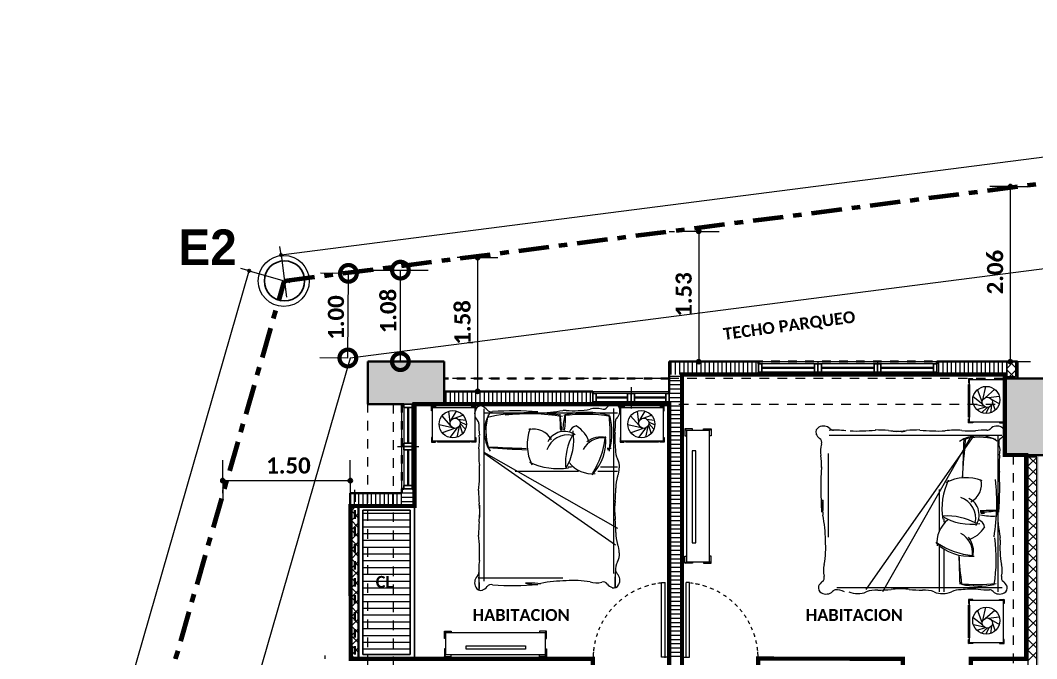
# Model space of a CAD drawing. Header units: metres. Extents: x -144 to 1000, y -717 to 29.
# Drawn here: x 450.68 to 462.64, y -551.67 to -544.15 of the extents above; entities that cross this region are included whole.
import ezdxf

# ---------------------------------------------------------------- set-up
doc = ezdxf.new("R2010")
doc.units = ezdxf.units.M
for name, pattern in [('Basculante', [0.11625, 0.075, -0.04125]), ('basculante modificado', [0.18, 0.1125, -0.0675]), ('Dash Dot 3_16_', [0.595313, 0.357187, -0.119063, 0, -0.119063])]:
    doc.linetypes.add(name, pattern=pattern)
doc.layers.get('0').update_dxf_attribs({"color": 1})
doc.layers.add('00-MEDICION', color=30, linetype='Continuous')
for name, color, linetype, lineweight in [('A-ANNO-DIMS', 1, 'Continuous', 9), ('A-DETL', 1, 'Continuous', 9), ('A-DETL-GENF', 1, 'Continuous', 9), ('A-DETL-THIN', 1, 'Continuous', 9), ('A-DOOR', 1, 'Continuous', 9), ('A-FLOR', 2, 'Continuous', 9), ('A-GENM', 1, 'Continuous', 9), ('A-GLAZ', 1, 'Continuous', 9), ('A-WALL', 4, 'Continuous', 9), ('G-ANNO-TEXT', 2, 'Continuous', 9), ('I-FURN', 2, 'Continuous', 9), ('S-COLS', 7, 'Continuous', 9)]:
    doc.layers.add(name, color=color, linetype=linetype, lineweight=lineweight)
doc.layers.add('A-WALL-PATT', color=7, linetype='Continuous', lineweight=35, true_color=0x9c9c9c)
doc.styles.add('Britannic Bold_B', font='', dxfattribs={"width": 0.7})
doc.styles.add('Calibri_B_1', font='calibrib.ttf', dxfattribs={"height": 0.135})
doc.styles.add('Calibri_B_8', font='calibrib.ttf', dxfattribs={"height": 0.9})
doc.styles.get('Britannic Bold_B').set_extended_font_data('Britannic Bold', bold=True)

# ---------------------------------------------------------------- blocks, each defined once
blk = doc.blocks.new('A$C4d52d4f2')
blk.add_circle((-0.79054, -0.16864), 0.00238)
blk = doc.blocks.new('U')
at = {"layer": 'A-ANNO-DIMS', "lineweight": 25, "true_color": 0x0000ff}
h = blk.add_hatch(color=5, dxfattribs=at)
edge = h.paths.add_edge_path()
edge.add_arc((458.268, -485.253), 0.015, 0, 360)
h = blk.add_hatch(color=5, dxfattribs=at)
edge = h.paths.add_edge_path()
edge.add_arc((457.892, -485.439), 0.015, 0, 360)
at = {"layer": 'A-WALL-PATT', "lineweight": 5, "true_color": 0x747474}
blk.add_hatch(color=8, dxfattribs=at).paths.add_polyline_path([(466.938, -486.71), (466.938, -486.51), (466.913, -486.51), (466.913, -486.71)])
at = {"layer": 'A-WALL-PATT', "true_color": 0x747474}
blk.add_hatch(color=8, dxfattribs=at).paths.add_polyline_path([(466.813, -486.71), (466.913, -486.71), (466.913, -486.685), (466.813, -486.685), (466.813, -486.66), (466.788, -486.66), (466.788, -486.71)])
at = {"layer": 'A-WALL-PATT', "lineweight": 5, "true_color": 0x747474}
h = blk.add_hatch(color=8, dxfattribs=at)
h.paths.add_polyline_path([(467.063, -494.06), (467.063, -492.61), (467.038, -492.61), (467.038, -494.06)])
h.paths.add_polyline_path([(467.052, -492.46), (467.063, -492.46), (467.063, -490.16), (467.038, -490.16), (467.038, -492.46)])
h.paths.add_polyline_path([(467.038, -490.01), (467.063, -490.01), (467.063, -487.61), (467.038, -487.61), (467.038, -489.56)])
at = {"layer": 'A-WALL-PATT', "true_color": 0x747474}
h = blk.add_hatch(color=8, dxfattribs=at)
h.paths.add_polyline_path([(467.188, -494.06), (467.188, -491.96), (467.163, -491.96), (467.163, -494.06)])
h.paths.add_polyline_path([(467.163, -491.81), (467.188, -491.81), (467.188, -487.61), (467.063, -487.61), (467.063, -487.635), (467.163, -487.635), (467.163, -491.073)])
at = {"layer": 'S-COLS', "true_color": 0x5c5c5c}
h = blk.add_hatch(color=251, dxfattribs=at)
h.paths.add_polyline_path([(476.888, -506.46), (477.388, -506.46), (477.388, -505.56), (476.888, -505.56), (476.888, -506.46)])
h.paths.add_polyline_path([(459.342, -506.46), (459.588, -506.46), (459.588, -505.56), (459.088, -505.56), (459.088, -506.46)])
h.paths.add_polyline_path([(467.288, -506.46), (467.288, -505.56), (466.788, -505.56), (466.788, -506.46), (467.111, -506.46)])
h.paths.add_polyline_path([(476.988, -498.76), (477.388, -498.76), (477.388, -498.06), (476.988, -498.06), (476.988, -498.488)])
h.paths.add_polyline_path([(459.088, -498.76), (459.588, -498.76), (459.588, -498.06), (459.088, -498.06), (459.088, -498.696)])
h.paths.add_polyline_path([(473.588, -498.76), (473.588, -495.61), (473.088, -495.61), (473.088, -498.76), (473.588, -498.76)])
h.paths.add_polyline_path([(462.988, -498.76), (464.988, -498.76), (464.987, -498.26), (463.288, -498.26), (463.288, -496.11), (464.988, -496.11), (464.987, -495.61), (462.988, -495.61), (462.988, -498.76)])
h.paths.add_polyline_path([(467.288, -498.76), (467.288, -497.86), (466.788, -497.86), (466.788, -498.76), (467.111, -498.76)])
h.paths.add_polyline_path([(466.788, -496.51), (467.288, -496.51), (467.288, -495.61), (466.788, -495.61), (466.788, -496.11)])
h.paths.add_polyline_path([(459.363, -496.31), (459.588, -496.31), (459.588, -495.609), (459.088, -495.609), (459.088, -496.31), (459.342, -496.31)])
h.paths.add_polyline_path([(477.101, -496.31), (477.388, -496.31), (477.388, -495.609), (476.988, -495.609), (476.988, -496.31)])
h.paths.add_polyline_path([(466.788, -487.61), (467.288, -487.61), (467.288, -486.71), (466.788, -486.71), (466.788, -487.325)])
h.paths.add_polyline_path([(477.388, -487.61), (477.388, -486.71), (476.888, -486.71), (476.888, -487.61)])
h.paths.add_polyline_path([(459.813, -487.01), (460.188, -487.01), (460.188, -486.51), (459.288, -486.51), (459.288, -487.01), (459.713, -487.01)])
at = {"layer": 'A-ANNO-DIMS', "color": 5, "true_color": 0x0000ff}
for p, q in [((458.268, -485.253), (479.743, -482.489)), ((458.268, -485.253), (458.255, -485.154)), ((458.268, -485.253), (458.332, -485.749)), ((450.911, -509.731), (457.892, -485.439)), ((457.892, -485.439), (457.796, -485.411)), ((457.892, -485.439), (458.373, -485.577))]:
    blk.add_line(p, q, dxfattribs=at)
at = {"layer": 'A-ANNO-DIMS', "color": 5, "lineweight": 25, "true_color": 0x0000ff}
for centre in [(458.268, -485.253), (457.892, -485.439)]:
    blk.add_circle(centre, 0.015, dxfattribs=at)
at = {"layer": 'A-DETL', "color": 7, "linetype": 'Dash Dot 3_16_', "lineweight": 70}
for p, q in [((458.307, -485.558), (479.783, -482.795)), ((451.327, -509.85), (458.307, -485.558))]:
    blk.add_line(p, q, dxfattribs=at)
at = {"layer": 'A-DETL', "color": 253, "true_color": 0xb6b6b6}
for p, q in [((466.938, -484.448), (466.838, -484.448)), ((466.938, -484.448), (466.838, -484.448)), ((462.838, -484.975), (462.898, -484.975)), ((462.838, -484.975), (462.898, -484.975)), ((460.464, -485.284), (460.524, -485.284)), ((460.464, -485.284), (460.524, -485.284)), ((460.464, -486.284), (460.524, -486.284)), ((457.581, -488.06), (457.581, -488.02)), ((457.581, -488.06), (457.581, -488.02)), ((459.138, -488.06), (459.138, -488.02)), ((459.138, -488.06), (459.138, -488.02)), ((457.021, -490.01), (457.021, -489.97)), ((457.021, -490.01), (457.021, -489.97)), ((458.788, -490.01), (458.788, -489.97)), ((458.788, -490.01), (458.788, -489.97))]:
    blk.add_line(p, q, dxfattribs=at)
at = {"layer": 'A-DETL', "color": 7, "linetype": 'Basculante', "lineweight": 35}
for p, q in [((459.288, -486.51), (459.288, -487.01)), ((460.188, -486.51), (459.288, -486.51)), ((460.188, -486.71), (460.188, -486.51)), ((462.838, -486.51), (462.838, -486.71)), ((466.938, -486.51), (462.838, -486.51)), ((466.938, -486.71), (466.938, -486.51)), ((462.838, -486.71), (460.188, -486.71)), ((469.688, -486.71), (466.938, -486.71)), ((459.288, -487.01), (459.688, -487.01)), ((459.688, -487.01), (459.688, -488.06)), ((459.688, -488.06), (459.138, -488.06)), ((459.138, -488.06), (459.138, -490.01))]:
    blk.add_line(p, q, dxfattribs=at)
at = {"layer": 'A-DETL', "color": 7, "linetype": 'basculante modificado'}
for p, q in [((466.775, -486.71), (460.188, -486.71)), ((459.288, -495.609), (459.288, -487.01)), ((459.588, -487.01), (459.588, -495.61)), ((460.188, -487.01), (466.775, -487.01)), ((466.888, -487.61), (466.888, -495.609))]:
    blk.add_line(p, q, dxfattribs=at)
at = {"layer": 'A-DETL-GENF', "lineweight": 25}
for p, q in [((463.888, -486.535), (463.928, -486.535)), ((463.888, -486.635), (463.888, -486.535)), ((463.928, -486.535), (463.928, -486.635)), ((464.548, -486.535), (464.588, -486.535)), ((464.548, -486.635), (464.548, -486.535)), ((464.588, -486.535), (464.628, -486.535)), ((464.588, -486.635), (464.588, -486.535)), ((464.588, -486.535), (464.588, -486.635)), ((464.628, -486.535), (464.628, -486.635)), ((465.248, -486.535), (465.288, -486.535)), ((465.248, -486.635), (465.248, -486.535)), ((465.288, -486.535), (465.288, -486.635)), ((465.288, -486.535), (465.328, -486.535)), ((465.288, -486.635), (465.288, -486.535)), ((465.328, -486.535), (465.328, -486.635)), ((465.948, -486.535), (465.988, -486.535)), ((465.948, -486.635), (465.948, -486.535)), ((465.988, -486.535), (465.988, -486.635)), ((463.928, -486.635), (463.888, -486.635)), ((464.588, -486.635), (464.548, -486.635)), ((464.628, -486.635), (464.588, -486.635)), ((465.288, -486.635), (465.248, -486.635)), ((465.328, -486.635), (465.288, -486.635)), ((465.988, -486.635), (465.948, -486.635)), ((461.938, -486.885), (461.978, -486.885)), ((461.938, -486.985), (461.938, -486.885)), ((461.978, -486.885), (461.978, -486.985)), ((462.348, -486.885), (462.388, -486.885)), ((462.348, -486.985), (462.348, -486.885)), ((462.388, -486.885), (462.388, -486.985)), ((462.388, -486.885), (462.428, -486.885)), ((462.388, -486.985), (462.388, -486.885)), ((462.428, -486.885), (462.428, -486.985)), ((462.798, -486.885), (462.838, -486.885)), ((462.798, -486.985), (462.798, -486.885)), ((462.838, -486.885), (462.838, -486.985)), ((459.713, -487.01), (459.813, -487.01)), ((459.713, -487.05), (459.713, -487.01)), ((459.813, -487.05), (459.713, -487.05)), ((459.813, -487.01), (459.813, -487.05)), ((461.978, -486.985), (461.938, -486.985)), ((462.388, -486.985), (462.348, -486.985)), ((462.428, -486.985), (462.388, -486.985)), ((462.838, -486.985), (462.798, -486.985)), ((459.713, -487.47), (459.813, -487.47)), ((459.713, -487.51), (459.713, -487.47)), ((459.713, -487.51), (459.813, -487.51)), ((459.713, -487.55), (459.713, -487.51)), ((459.813, -487.51), (459.713, -487.51)), ((459.813, -487.55), (459.713, -487.55)), ((459.813, -487.47), (459.813, -487.51)), ((459.813, -487.51), (459.813, -487.55)), ((459.713, -487.97), (459.813, -487.97)), ((459.713, -488.01), (459.713, -487.97)), ((459.813, -488.01), (459.713, -488.01)), ((459.813, -487.97), (459.813, -488.01))]:
    blk.add_line(p, q, dxfattribs=at)
at = {"layer": 'A-DETL-GENF'}
for p, q in [((464.548, -486.535), (463.928, -486.535)), ((464.548, -486.58), (463.928, -486.58)), ((464.548, -486.59), (463.928, -486.59)), ((465.248, -486.535), (464.628, -486.535)), ((465.248, -486.58), (464.628, -486.58)), ((465.248, -486.59), (464.628, -486.59)), ((465.948, -486.535), (465.328, -486.535)), ((465.948, -486.58), (465.328, -486.58)), ((465.948, -486.59), (465.328, -486.59)), ((464.548, -486.635), (463.928, -486.635)), ((465.248, -486.635), (464.628, -486.635)), ((465.948, -486.635), (465.328, -486.635)), ((462.348, -486.885), (461.978, -486.885)), ((462.348, -486.93), (461.978, -486.93)), ((462.348, -486.94), (461.978, -486.94)), ((462.798, -486.885), (462.428, -486.885)), ((462.798, -486.93), (462.428, -486.93)), ((462.798, -486.94), (462.428, -486.94)), ((459.713, -487.05), (459.713, -487.47)), ((459.758, -487.05), (459.758, -487.47)), ((459.768, -487.05), (459.768, -487.47)), ((459.813, -487.05), (459.813, -487.47)), ((462.348, -486.985), (461.978, -486.985)), ((462.798, -486.985), (462.428, -486.985)), ((459.713, -487.55), (459.713, -487.97)), ((459.758, -487.55), (459.758, -487.97)), ((459.768, -487.55), (459.768, -487.97)), ((459.813, -487.55), (459.813, -487.97))]:
    blk.add_line(p, q, dxfattribs=at)
at = {"layer": 'A-DETL-GENF', "color": 251, "true_color": 0x535353}
for p, q in [((459.231, -488.294), (459.788, -488.294)), ((459.231, -488.374), (459.788, -488.374)), ((459.231, -488.454), (459.788, -488.454)), ((459.231, -488.534), (459.788, -488.534)), ((459.231, -488.614), (459.788, -488.614)), ((459.231, -488.694), (459.788, -488.694)), ((459.231, -488.774), (459.788, -488.774)), ((459.231, -488.854), (459.788, -488.854)), ((459.231, -488.934), (459.788, -488.934)), ((459.231, -489.014), (459.788, -489.014)), ((459.231, -489.094), (459.788, -489.094)), ((459.231, -489.174), (459.788, -489.174)), ((459.231, -489.254), (459.788, -489.254)), ((459.231, -489.334), (459.788, -489.334)), ((459.231, -489.414), (459.788, -489.414)), ((459.231, -489.494), (459.788, -489.494)), ((459.231, -489.574), (459.788, -489.574)), ((459.231, -489.654), (459.788, -489.654)), ((459.231, -489.734), (459.788, -489.734)), ((459.231, -489.814), (459.788, -489.814)), ((459.231, -489.894), (459.788, -489.894))]:
    blk.add_line(p, q, dxfattribs=at)
at = {"layer": 'A-DETL-THIN'}
for p, q in [((459.788, -488.26), (459.231, -488.26)), ((459.231, -488.26), (459.231, -489.96)), ((459.788, -489.96), (459.788, -488.26)), ((459.231, -489.96), (459.788, -489.96))]:
    blk.add_line(p, q, dxfattribs=at)
blk.add_circle((458.3, -485.559), 0.3, dxfattribs=at)
at = {"layer": 'A-DOOR', "lineweight": 15}
for p, q in [((462.748, -489.11), (462.788, -489.11)), ((462.748, -489.99), (462.748, -489.11)), ((462.788, -490), (462.788, -489.11)), ((463.078, -489.11), (463.038, -489.11)), ((463.038, -490), (463.038, -489.11)), ((463.078, -489.99), (463.078, -489.11)), ((462.823, -489.99), (462.748, -489.99)), ((462.823, -490), (462.823, -489.99)), ((462.838, -490), (462.823, -490)), ((462.988, -490), (463.003, -490)), ((463.003, -489.99), (463.078, -489.99)), ((463.003, -490), (463.003, -489.99))]:
    blk.add_line(p, q, dxfattribs=at)
at = {"layer": 'A-DOOR'}
for centre, start, end in [((462.836, -490.008), 117.366, 120.1622), ((462.836, -490.008), 111.7283, 114.5549), ((462.836, -490.008), 105.8316, 108.8857), ((462.836, -490.008), 100.2582, 103.1511), ((462.836, -490.008), 100.2582, 103.1511), ((462.836, -490.008), 96.4594, 98.45), ((462.989, -490.008), 81.55, 83.5406), ((462.989, -490.008), 76.8489, 79.7418), ((462.989, -490.008), 76.8489, 79.7418), ((462.989, -490.008), 71.1143, 74.1684), ((462.989, -490.008), 65.4451, 68.2717), ((462.989, -490.008), 59.8378, 62.634), ((462.836, -490.008), 128.4672, 131.2097), ((462.836, -490.008), 122.9441, 125.7122), ((462.989, -490.008), 54.2878, 57.0559), ((462.989, -490.008), 48.7903, 51.5328), ((462.836, -490.008), 139.3702, 142.0705), ((462.836, -490.008), 133.9406, 136.6605), ((462.989, -490.008), 43.3395, 46.0594), ((462.989, -490.008), 37.9295, 40.6298), ((462.836, -490.008), 150.1233, 152.7944), ((462.836, -490.008), 144.7622, 147.4462), ((462.989, -490.008), 32.5538, 35.2378), ((462.989, -490.008), 27.2056, 29.8767), ((462.836, -490.008), 155.4605, 158.1223), ((462.989, -490.008), 21.8777, 24.5395), ((462.836, -490.008), 166.0919, 168.7462), ((462.836, -490.008), 160.7809, 163.4371), ((462.989, -490.008), 16.5629, 19.2191), ((462.989, -490.008), 11.2538, 13.9081), ((462.836, -490.008), 174.8602, 180), ((462.836, -490.008), 171.4009, 174.0571), ((462.989, -490.008), 5.9429, 8.5991), ((462.989, -490.008), 0, 5.1398)]:
    blk.add_arc(centre, 0.895, start, end, dxfattribs=at)
at = {"layer": 'A-FLOR'}
for p, q in [((468.461, -485.26), (459.08, -486.467)), ((459.08, -486.467), (452.355, -509.868))]:
    blk.add_line(p, q, dxfattribs=at)
at = {"layer": 'A-GENM', "lineweight": 25}
for p, q in [((459.838, -488.21), (459.181, -488.21)), ((459.181, -488.21), (459.181, -490.01)), ((459.231, -488.26), (459.788, -488.26)), ((459.231, -489.96), (459.231, -488.26)), ((459.788, -488.26), (459.788, -489.96)), ((459.838, -490.01), (459.838, -488.21)), ((459.788, -489.96), (459.231, -489.96))]:
    blk.add_line(p, q, dxfattribs=at)
at = {"layer": 'A-GLAZ'}
for p, q in [((463.888, -486.635), (463.888, -486.535)), ((464.588, -486.535), (463.888, -486.535)), ((464.588, -486.51), (464.588, -486.66)), ((464.588, -486.635), (464.588, -486.535)), ((465.288, -486.535), (464.588, -486.535)), ((464.588, -486.635), (464.588, -486.535)), ((465.288, -486.51), (465.288, -486.66)), ((465.288, -486.635), (465.288, -486.535)), ((465.288, -486.635), (465.288, -486.535)), ((465.988, -486.535), (465.288, -486.535)), ((465.988, -486.635), (465.988, -486.535)), ((463.888, -486.635), (464.588, -486.635)), ((464.588, -486.635), (465.288, -486.635)), ((465.288, -486.635), (465.988, -486.635)), ((462.388, -486.81), (462.388, -487.06)), ((461.938, -486.985), (461.938, -486.885)), ((462.388, -486.885), (461.938, -486.885)), ((462.388, -486.985), (462.388, -486.885)), ((462.388, -486.985), (462.388, -486.885)), ((462.838, -486.885), (462.388, -486.885)), ((462.838, -486.985), (462.838, -486.885)), ((459.813, -487.01), (459.713, -487.01)), ((459.713, -487.01), (459.713, -487.51)), ((459.813, -487.51), (459.813, -487.01)), ((461.938, -486.985), (462.388, -486.985)), ((462.388, -486.985), (462.838, -486.985)), ((459.638, -487.51), (459.888, -487.51)), ((459.813, -487.51), (459.713, -487.51)), ((459.713, -487.51), (459.713, -488.01)), ((459.813, -487.51), (459.713, -487.51)), ((459.813, -488.01), (459.813, -487.51)), ((459.813, -488.01), (459.713, -488.01))]:
    blk.add_line(p, q, dxfattribs=at)
at = {"layer": 'A-WALL', "lineweight": 35}
for p, q in [((463.888, -486.51), (462.838, -486.51)), ((462.838, -486.51), (462.838, -486.885)), ((463.888, -486.535), (463.888, -486.51)), ((466.938, -486.51), (465.988, -486.51)), ((465.988, -486.51), (465.988, -486.535)), ((466.938, -486.71), (466.938, -486.51)), ((462.988, -486.66), (463.888, -486.66)), ((462.988, -490.16), (462.988, -486.66)), ((463.888, -486.66), (463.888, -486.635)), ((465.988, -486.635), (465.988, -486.66)), ((465.988, -486.66), (466.788, -486.66)), ((466.788, -486.66), (466.788, -486.71)), ((466.788, -486.71), (466.938, -486.71)), ((461.938, -486.86), (460.188, -486.86)), ((460.188, -486.86), (460.188, -487.01)), ((461.938, -486.885), (461.938, -486.86)), ((460.188, -487.01), (461.938, -487.01)), ((461.938, -487.01), (461.938, -486.985)), ((462.838, -486.985), (462.838, -490.01)), ((467.038, -487.61), (467.038, -490.01)), ((467.188, -487.61), (467.038, -487.61)), ((459.688, -488.01), (459.688, -488.06)), ((459.713, -488.01), (459.688, -488.01)), ((459.838, -488.01), (459.813, -488.01)), ((459.838, -488.21), (459.838, -488.01)), ((459.688, -488.06), (459.081, -488.06)), ((459.081, -488.06), (459.081, -490.01)), ((459.181, -488.21), (459.838, -488.21)), ((459.181, -490.01), (459.181, -488.21))]:
    blk.add_line(p, q, dxfattribs=at)
at = {"layer": 'A-WALL'}
for p, q in [((463.888, -486.51), (465.988, -486.51)), ((466.813, -486.51), (466.813, -486.685)), ((466.913, -486.51), (466.913, -486.685)), ((465.988, -486.66), (463.888, -486.66)), ((466.788, -486.66), (466.813, -486.66)), ((466.813, -486.685), (466.913, -486.685)), ((461.938, -486.86), (462.838, -486.86)), ((459.688, -488.01), (459.688, -487.01)), ((459.838, -487.01), (459.838, -488.01)), ((462.838, -487.01), (461.938, -487.01)), ((467.063, -494.085), (467.063, -487.635)), ((467.163, -487.635), (467.063, -487.635)), ((467.163, -494.085), (467.163, -487.635)), ((459.181, -488.21), (459.081, -488.21))]:
    blk.add_line(p, q, dxfattribs=at)
at = {"layer": 'A-WALL-PATT', "color": 8, "lineweight": 5, "true_color": 0x727272}
for p, q in [((462.862, -486.66), (462.862, -486.51)), ((462.912, -486.66), (462.912, -486.51)), ((462.962, -486.66), (462.962, -486.51)), ((463.012, -486.66), (463.012, -486.51)), ((463.062, -486.66), (463.062, -486.51)), ((463.112, -486.66), (463.112, -486.51)), ((463.162, -486.66), (463.162, -486.51)), ((463.212, -486.66), (463.212, -486.51)), ((463.262, -486.66), (463.262, -486.51)), ((463.312, -486.66), (463.312, -486.51)), ((463.362, -486.66), (463.362, -486.51)), ((463.412, -486.66), (463.412, -486.51)), ((463.462, -486.66), (463.462, -486.51)), ((463.512, -486.66), (463.512, -486.51)), ((463.562, -486.66), (463.562, -486.51)), ((463.612, -486.66), (463.612, -486.51)), ((463.662, -486.66), (463.662, -486.51)), ((463.712, -486.66), (463.712, -486.51)), ((463.762, -486.66), (463.762, -486.51)), ((463.812, -486.66), (463.812, -486.51)), ((463.862, -486.66), (463.862, -486.51)), ((466.012, -486.66), (466.012, -486.51)), ((466.062, -486.66), (466.062, -486.51)), ((466.112, -486.66), (466.112, -486.51)), ((466.162, -486.66), (466.162, -486.51)), ((466.212, -486.66), (466.212, -486.51)), ((466.262, -486.66), (466.262, -486.51)), ((466.312, -486.66), (466.312, -486.51)), ((466.362, -486.66), (466.362, -486.51)), ((466.412, -486.66), (466.412, -486.51)), ((466.462, -486.66), (466.462, -486.51)), ((466.512, -486.66), (466.512, -486.51)), ((466.562, -486.66), (466.562, -486.51)), ((466.612, -486.66), (466.612, -486.51)), ((466.662, -486.66), (466.662, -486.51)), ((466.712, -486.66), (466.712, -486.51)), ((466.762, -486.66), (466.762, -486.51)), ((466.812, -486.66), (466.812, -486.51)), ((462.988, -486.685), (462.838, -486.685)), ((462.988, -486.735), (462.838, -486.735)), ((462.988, -486.785), (462.838, -486.785)), ((462.988, -486.835), (462.838, -486.835)), ((460.212, -487.01), (460.212, -486.86)), ((460.262, -487.01), (460.262, -486.86)), ((460.312, -487.01), (460.312, -486.86)), ((460.362, -487.01), (460.362, -486.86)), ((460.412, -487.01), (460.412, -486.86)), ((460.462, -487.01), (460.462, -486.86)), ((460.512, -487.01), (460.512, -486.86)), ((460.562, -487.01), (460.562, -486.86)), ((460.612, -487.01), (460.612, -486.86)), ((460.662, -487.01), (460.662, -486.86)), ((460.712, -487.01), (460.712, -486.86)), ((460.762, -487.01), (460.762, -486.86)), ((460.812, -487.01), (460.812, -486.86)), ((460.862, -487.01), (460.862, -486.86)), ((460.912, -487.01), (460.912, -486.86)), ((460.962, -487.01), (460.962, -486.86)), ((461.012, -487.01), (461.012, -486.86)), ((461.062, -487.01), (461.062, -486.86)), ((461.112, -487.01), (461.112, -486.86)), ((461.162, -487.01), (461.162, -486.86)), ((461.212, -487.01), (461.212, -486.86)), ((461.262, -487.01), (461.262, -486.86)), ((461.312, -487.01), (461.312, -486.86)), ((461.362, -487.01), (461.362, -486.86)), ((461.412, -487.01), (461.412, -486.86)), ((461.462, -487.01), (461.462, -486.86)), ((461.512, -487.01), (461.512, -486.86)), ((461.562, -487.01), (461.562, -486.86)), ((461.612, -487.01), (461.612, -486.86)), ((461.662, -487.01), (461.662, -486.86)), ((461.712, -487.01), (461.712, -486.86)), ((461.762, -487.01), (461.762, -486.86)), ((461.812, -487.01), (461.812, -486.86)), ((461.862, -487.01), (461.862, -486.86)), ((461.912, -487.01), (461.912, -486.86)), ((462.988, -486.885), (462.838, -486.885)), ((462.988, -486.935), (462.838, -486.935)), ((462.988, -486.985), (462.838, -486.985)), ((462.988, -487.035), (462.838, -487.035)), ((462.988, -487.085), (462.838, -487.085)), ((462.988, -487.135), (462.838, -487.135)), ((462.988, -487.185), (462.838, -487.185)), ((462.988, -487.235), (462.838, -487.235)), ((462.988, -487.285), (462.838, -487.285)), ((462.988, -487.335), (462.838, -487.335)), ((462.988, -487.385), (462.838, -487.385)), ((462.988, -487.435), (462.838, -487.435)), ((462.988, -487.485), (462.838, -487.485)), ((462.988, -487.535), (462.838, -487.535)), ((462.988, -487.585), (462.838, -487.585)), ((462.988, -487.635), (462.838, -487.635)), ((462.988, -487.685), (462.838, -487.685)), ((462.988, -487.735), (462.838, -487.735)), ((462.988, -487.785), (462.838, -487.785)), ((462.988, -487.835), (462.838, -487.835)), ((462.988, -487.885), (462.838, -487.885)), ((459.838, -488.01), (459.688, -488.01)), ((462.988, -487.935), (462.838, -487.935)), ((462.988, -487.985), (462.838, -487.985)), ((459.084, -488.21), (459.084, -488.06)), ((459.134, -488.21), (459.134, -488.06)), ((459.184, -488.21), (459.184, -488.06)), ((459.234, -488.21), (459.234, -488.06)), ((459.284, -488.21), (459.284, -488.06)), ((459.334, -488.21), (459.334, -488.06)), ((459.384, -488.21), (459.384, -488.06)), ((459.434, -488.21), (459.434, -488.06)), ((459.484, -488.21), (459.484, -488.06)), ((459.534, -488.21), (459.534, -488.06)), ((459.584, -488.21), (459.584, -488.06)), ((459.634, -488.21), (459.634, -488.06)), ((459.684, -488.21), (459.684, -488.06)), ((459.838, -488.06), (459.688, -488.06)), ((459.838, -488.11), (459.688, -488.11)), ((462.988, -488.035), (462.838, -488.035)), ((462.988, -488.085), (462.838, -488.085)), ((462.988, -488.135), (462.838, -488.135)), ((459.838, -488.16), (459.688, -488.16)), ((462.988, -488.185), (462.838, -488.185)), ((462.988, -488.235), (462.838, -488.235)), ((462.988, -488.285), (462.838, -488.285)), ((462.988, -488.335), (462.838, -488.335)), ((462.988, -488.385), (462.838, -488.385)), ((462.988, -488.435), (462.838, -488.435)), ((462.988, -488.485), (462.838, -488.485)), ((462.988, -488.535), (462.838, -488.535)), ((462.988, -488.585), (462.838, -488.585)), ((462.988, -488.635), (462.838, -488.635)), ((462.988, -488.685), (462.838, -488.685)), ((462.988, -488.735), (462.838, -488.735)), ((462.988, -488.785), (462.838, -488.785)), ((462.988, -488.835), (462.838, -488.835)), ((462.988, -488.885), (462.838, -488.885)), ((462.988, -488.935), (462.838, -488.935)), ((462.988, -488.985), (462.838, -488.985)), ((462.988, -489.035), (462.838, -489.035)), ((462.988, -489.085), (462.838, -489.085)), ((462.988, -489.135), (462.838, -489.135)), ((462.988, -489.185), (462.838, -489.185)), ((462.988, -489.235), (462.838, -489.235)), ((462.988, -489.285), (462.838, -489.285)), ((462.988, -489.335), (462.838, -489.335)), ((462.988, -489.385), (462.838, -489.385)), ((462.988, -489.435), (462.838, -489.435)), ((462.988, -489.485), (462.838, -489.485)), ((462.988, -489.535), (462.838, -489.535)), ((462.988, -489.585), (462.838, -489.585)), ((462.988, -489.635), (462.838, -489.635)), ((462.988, -489.685), (462.838, -489.685)), ((462.988, -489.735), (462.838, -489.735)), ((462.988, -489.785), (462.838, -489.785)), ((462.988, -489.835), (462.838, -489.835)), ((462.988, -489.885), (462.838, -489.885)), ((462.988, -489.935), (462.838, -489.935)), ((462.988, -489.985), (462.838, -489.985))]:
    blk.add_line(p, q, dxfattribs=at)
at = {"layer": 'A-WALL-PATT', "color": 1, "lineweight": 5, "true_color": 0xff0000}
for p, q in [((466.813, -486.589), (466.892, -486.51)), ((466.913, -486.58), (466.842, -486.51)), ((466.89, -486.685), (466.813, -486.608)), ((466.844, -486.685), (466.913, -486.616)), ((467.063, -487.739), (467.163, -487.639)), ((467.163, -487.721), (467.076, -487.635)), ((467.163, -487.849), (467.063, -487.749)), ((467.063, -487.866), (467.163, -487.766)), ((467.163, -487.976), (467.063, -487.876)), ((467.063, -487.994), (467.163, -487.894)), ((467.163, -488.103), (467.063, -488.003)), ((467.063, -488.121), (467.163, -488.021)), ((467.163, -488.231), (467.063, -488.131)), ((467.063, -488.248), (467.163, -488.148)), ((467.163, -488.358), (467.063, -488.258)), ((467.063, -488.375), (467.163, -488.275)), ((467.163, -488.485), (467.063, -488.385)), ((467.063, -488.503), (467.163, -488.403)), ((467.163, -488.612), (467.063, -488.512)), ((467.063, -488.63), (467.163, -488.53)), ((467.163, -488.74), (467.063, -488.64)), ((467.063, -488.757), (467.163, -488.657)), ((467.163, -488.867), (467.063, -488.767)), ((467.063, -488.885), (467.163, -488.785)), ((467.163, -488.994), (467.063, -488.894)), ((467.063, -489.012), (467.163, -488.912)), ((467.163, -489.122), (467.063, -489.022)), ((467.063, -489.139), (467.163, -489.039)), ((467.163, -489.249), (467.063, -489.149)), ((467.063, -489.266), (467.163, -489.166)), ((467.163, -489.376), (467.063, -489.276)), ((467.063, -489.394), (467.163, -489.294)), ((467.163, -489.503), (467.063, -489.403)), ((467.063, -489.521), (467.163, -489.421)), ((467.163, -489.631), (467.063, -489.531)), ((467.063, -489.648), (467.163, -489.548)), ((467.163, -489.758), (467.063, -489.658)), ((467.063, -489.775), (467.163, -489.675)), ((467.163, -489.885), (467.063, -489.785)), ((467.063, -489.903), (467.163, -489.803)), ((467.163, -490.012), (467.063, -489.912)), ((467.063, -490.03), (467.163, -489.93))]:
    blk.add_line(p, q, dxfattribs=at)
at = {"layer": 'A-WALL-PATT', "color": 8, "lineweight": 5, "true_color": 0x747474}
for p, q in [((459.081, -488.282), (459.153, -488.21)), ((459.181, -488.353), (459.081, -488.253)), ((459.181, -488.24), (459.152, -488.21)), ((459.081, -488.395), (459.181, -488.295)), ((459.181, -488.466), (459.081, -488.366)), ((459.081, -488.508), (459.181, -488.408)), ((459.181, -488.579), (459.081, -488.479)), ((459.081, -488.621), (459.181, -488.521)), ((459.181, -488.692), (459.081, -488.592)), ((459.081, -488.734), (459.181, -488.634)), ((459.181, -488.805), (459.081, -488.705)), ((459.081, -488.847), (459.181, -488.747)), ((459.181, -488.918), (459.081, -488.818)), ((459.081, -488.96), (459.181, -488.86)), ((459.181, -489.031), (459.081, -488.931)), ((459.081, -489.074), (459.181, -488.974)), ((459.181, -489.145), (459.081, -489.045)), ((459.081, -489.187), (459.181, -489.087)), ((459.181, -489.258), (459.081, -489.158)), ((459.081, -489.3), (459.181, -489.2)), ((459.181, -489.371), (459.081, -489.271)), ((459.081, -489.413), (459.181, -489.313)), ((459.181, -489.484), (459.081, -489.384)), ((459.081, -489.526), (459.181, -489.426)), ((459.181, -489.597), (459.081, -489.497)), ((459.081, -489.639), (459.181, -489.539)), ((459.181, -489.71), (459.081, -489.61)), ((459.081, -489.752), (459.181, -489.652)), ((459.181, -489.823), (459.081, -489.723)), ((459.081, -489.866), (459.181, -489.766)), ((459.181, -489.937), (459.081, -489.837)), ((459.081, -489.979), (459.181, -489.879)), ((459.142, -490.01), (459.081, -489.95)), ((459.163, -490.01), (459.181, -489.992))]:
    blk.add_line(p, q, dxfattribs=at)
at = {"layer": 'I-FURN'}
for p, q in [((466.361, -486.711), (466.361, -486.759)), ((466.413, -486.711), (466.361, -486.711)), ((466.372, -486.721), (466.361, -486.711)), ((466.413, -486.721), (466.413, -486.711)), ((466.727, -486.711), (466.78, -486.711)), ((466.727, -486.721), (466.727, -486.711)), ((466.78, -486.711), (466.769, -486.721)), ((466.78, -486.711), (466.78, -486.759)), ((466.359, -486.78), (466.372, -486.78)), ((466.359, -487.162), (466.359, -486.78)), ((466.361, -486.759), (466.372, -486.759)), ((466.372, -487.221), (466.372, -486.721)), ((466.372, -486.721), (466.769, -486.721)), ((466.372, -486.78), (466.372, -487.162)), ((466.53, -486.959), (466.565, -486.801)), ((466.769, -486.721), (466.769, -487.221)), ((466.78, -486.759), (466.769, -486.759)), ((466.528, -487.014), (466.414, -486.926)), ((466.522, -486.982), (466.468, -486.838)), ((466.556, -486.935), (466.67, -486.836)), ((466.597, -486.931), (466.723, -486.915)), ((466.624, -486.947), (466.724, -487.006)), ((460.039, -487.038), (460.049, -487.049)), ((460.039, -487.038), (460.086, -487.038)), ((460.039, -487.09), (460.039, -487.038)), ((460.049, -487.049), (460.549, -487.049)), ((460.049, -487.446), (460.049, -487.049)), ((460.086, -487.038), (460.086, -487.049)), ((460.511, -487.038), (460.511, -487.049)), ((460.559, -487.038), (460.511, -487.038)), ((460.559, -487.038), (460.549, -487.049)), ((460.549, -487.049), (460.549, -487.446)), ((460.559, -487.09), (460.559, -487.038)), ((460.656, -487.066), (460.656, -489.096)), ((462.181, -487.061), (462.181, -489.007)), ((462.259, -487.038), (462.268, -487.049)), ((462.259, -487.038), (462.306, -487.038)), ((462.259, -487.09), (462.259, -487.038)), ((462.268, -487.049), (462.768, -487.049)), ((462.268, -487.446), (462.268, -487.049)), ((462.306, -487.038), (462.306, -487.049)), ((462.731, -487.038), (462.731, -487.049)), ((462.778, -487.038), (462.731, -487.038)), ((462.778, -487.038), (462.768, -487.049)), ((462.768, -487.049), (462.768, -487.446)), ((462.778, -487.09), (462.778, -487.038)), ((466.545, -487.037), (466.418, -487.011)), ((466.558, -487.045), (466.459, -487.076)), ((466.579, -487.049), (466.512, -487.111)), ((466.599, -487.047), (466.563, -487.121)), ((466.631, -487.024), (466.62, -487.114)), ((466.641, -486.983), (466.676, -487.082)), ((460.049, -487.09), (460.039, -487.09)), ((460.263, -487.262), (460.164, -487.148)), ((460.259, -487.221), (460.242, -487.094)), ((460.275, -487.193), (460.334, -487.094)), ((460.31, -487.177), (460.409, -487.142)), ((460.352, -487.187), (460.441, -487.198)), ((460.549, -487.09), (460.559, -487.09)), ((460.656, -487.112), (462.101, -487.112)), ((461.585, -487.112), (462.23, -487.112)), ((462.268, -487.09), (462.259, -487.09)), ((462.483, -487.262), (462.383, -487.148)), ((462.479, -487.221), (462.462, -487.094)), ((462.495, -487.193), (462.554, -487.094)), ((462.53, -487.177), (462.629, -487.142)), ((462.572, -487.187), (462.661, -487.198)), ((462.768, -487.09), (462.778, -487.09)), ((466.372, -487.162), (466.359, -487.162)), ((466.361, -487.183), (466.372, -487.183)), ((466.361, -487.231), (466.361, -487.183)), ((466.78, -487.183), (466.769, -487.183)), ((466.78, -487.231), (466.78, -487.183)), ((460.287, -487.288), (460.129, -487.253)), ((460.31, -487.296), (460.166, -487.35)), ((460.342, -487.29), (460.254, -487.404)), ((460.365, -487.273), (460.339, -487.399)), ((460.372, -487.26), (460.404, -487.359)), ((460.375, -487.219), (460.449, -487.255)), ((460.377, -487.238), (460.438, -487.306)), ((462.507, -487.288), (462.349, -487.253)), ((462.53, -487.296), (462.386, -487.35)), ((462.562, -487.29), (462.474, -487.404)), ((462.584, -487.273), (462.559, -487.399)), ((462.592, -487.26), (462.623, -487.359)), ((462.595, -487.219), (462.669, -487.255)), ((462.597, -487.238), (462.658, -487.306)), ((463.023, -487.303), (463.023, -487.385)), ((463.113, -487.303), (463.023, -487.303)), ((463.023, -487.303), (463.042, -487.32)), ((463.113, -487.32), (463.113, -487.303)), ((463.24, -487.303), (463.33, -487.303)), ((463.24, -487.32), (463.24, -487.303)), ((463.33, -487.303), (463.311, -487.32)), ((463.33, -487.303), (463.33, -487.385)), ((466.361, -487.231), (466.372, -487.221)), ((466.413, -487.231), (466.361, -487.231)), ((466.769, -487.221), (466.372, -487.221)), ((466.413, -487.221), (466.413, -487.231)), ((466.727, -487.221), (466.727, -487.231)), ((466.727, -487.231), (466.78, -487.231)), ((466.78, -487.231), (466.769, -487.221)), ((460.039, -487.405), (460.039, -487.457)), ((460.049, -487.405), (460.039, -487.405)), ((460.549, -487.405), (460.559, -487.405)), ((460.559, -487.405), (460.559, -487.457)), ((462.259, -487.405), (462.259, -487.457)), ((462.268, -487.405), (462.259, -487.405)), ((462.768, -487.405), (462.778, -487.405)), ((462.778, -487.405), (462.778, -487.457)), ((463.023, -487.385), (463.042, -487.385)), ((463.042, -487.32), (463.042, -488.867)), ((463.311, -487.32), (463.042, -487.32)), ((463.311, -488.867), (463.311, -487.32)), ((463.33, -487.385), (463.311, -487.385)), ((466.752, -487.378), (464.722, -487.378)), ((466.422, -487.378), (465.15, -489.195)), ((466.397, -487.378), (465.347, -489.222)), ((466.706, -487.378), (466.706, -489.093)), ((460.049, -487.446), (460.039, -487.457)), ((460.039, -487.457), (460.086, -487.457)), ((460.549, -487.446), (460.049, -487.446)), ((460.086, -487.457), (460.086, -487.446)), ((460.108, -487.446), (460.49, -487.446)), ((460.108, -487.459), (460.108, -487.446)), ((460.49, -487.459), (460.108, -487.459)), ((460.49, -487.446), (460.49, -487.459)), ((460.511, -487.457), (460.511, -487.446)), ((460.559, -487.457), (460.511, -487.457)), ((460.559, -487.457), (460.549, -487.446)), ((462.259, -487.457), (462.268, -487.446)), ((462.259, -487.457), (462.306, -487.457)), ((462.768, -487.446), (462.268, -487.446)), ((462.306, -487.457), (462.306, -487.446)), ((462.327, -487.446), (462.71, -487.446)), ((462.327, -487.459), (462.327, -487.446)), ((462.71, -487.459), (462.327, -487.459)), ((462.71, -487.446), (462.71, -487.459)), ((462.731, -487.457), (462.731, -487.446)), ((462.778, -487.457), (462.731, -487.457)), ((462.778, -487.457), (462.768, -487.446)), ((460.656, -487.575), (462.23, -488.471)), ((460.656, -487.585), (462.203, -488.668)), ((463.109, -487.561), (463.109, -488.645)), ((463.149, -487.561), (463.109, -487.561)), ((463.149, -488.645), (463.149, -487.561)), ((464.71, -487.593), (464.71, -488.577)), ((461.648, -487.748), (461.686, -487.748)), ((462.027, -487.748), (462.23, -487.748)), ((461.022, -487.801), (461.769, -487.801)), ((461.995, -487.801), (462.23, -487.801)), ((466.017, -488.015), (466.017, -488.505)), ((466.07, -488.36), (466.07, -488.399)), ((466.706, -488.577), (466.706, -489.222)), ((463.109, -488.645), (463.149, -488.645)), ((466.017, -488.679), (466.017, -489.222)), ((466.07, -488.717), (466.07, -489.222)), ((463.023, -488.802), (463.042, -488.802)), ((463.023, -488.884), (463.023, -488.802)), ((463.023, -488.884), (463.042, -488.867)), ((463.042, -488.867), (463.311, -488.867)), ((463.113, -488.867), (463.113, -488.884)), ((463.24, -488.867), (463.24, -488.884)), ((463.33, -488.802), (463.311, -488.802)), ((463.33, -488.884), (463.311, -488.867)), ((463.33, -488.884), (463.33, -488.802)), ((463.113, -488.884), (463.023, -488.884)), ((463.24, -488.884), (463.33, -488.884)), ((460.601, -489.058), (461.585, -489.058)), ((466.757, -489.173), (464.811, -489.173)), ((466.361, -489.311), (466.361, -489.358)), ((466.413, -489.311), (466.361, -489.311)), ((466.361, -489.311), (466.372, -489.321)), ((466.372, -489.821), (466.372, -489.321)), ((466.372, -489.321), (466.769, -489.321)), ((466.413, -489.321), (466.413, -489.311)), ((466.727, -489.311), (466.78, -489.311)), ((466.727, -489.321), (466.727, -489.311)), ((466.78, -489.311), (466.769, -489.321)), ((466.769, -489.321), (466.769, -489.821)), ((466.78, -489.311), (466.78, -489.358)), ((466.359, -489.38), (466.372, -489.38)), ((466.359, -489.762), (466.359, -489.38)), ((466.361, -489.358), (466.372, -489.358)), ((466.372, -489.38), (466.372, -489.762)), ((466.522, -489.582), (466.468, -489.438)), ((466.53, -489.559), (466.565, -489.401)), ((466.556, -489.535), (466.67, -489.436)), ((466.78, -489.358), (466.769, -489.358)), ((466.528, -489.614), (466.414, -489.526)), ((466.597, -489.531), (466.723, -489.514)), ((466.624, -489.547), (466.724, -489.606)), ((466.641, -489.582), (466.676, -489.681)), ((460.19, -489.683), (460.272, -489.683)), ((460.19, -489.772), (460.19, -489.683)), ((460.19, -489.683), (460.207, -489.702)), ((460.207, -489.702), (461.376, -489.702)), ((460.207, -489.965), (460.207, -489.702)), ((460.272, -489.683), (460.272, -489.702)), ((461.312, -489.683), (461.312, -489.702)), ((461.393, -489.683), (461.312, -489.683)), ((461.393, -489.683), (461.376, -489.702)), ((461.376, -489.702), (461.376, -489.965)), ((461.393, -489.772), (461.393, -489.683)), ((466.545, -489.637), (466.418, -489.611)), ((466.558, -489.644), (466.459, -489.676)), ((466.579, -489.649), (466.512, -489.71)), ((466.599, -489.647), (466.563, -489.721)), ((466.631, -489.624), (466.62, -489.713)), ((460.207, -489.772), (460.19, -489.772)), ((461.376, -489.772), (461.393, -489.772)), ((466.372, -489.762), (466.359, -489.762)), ((466.361, -489.783), (466.372, -489.783)), ((466.361, -489.831), (466.361, -489.783)), ((466.361, -489.831), (466.372, -489.821)), ((466.769, -489.821), (466.372, -489.821)), ((466.413, -489.821), (466.413, -489.831)), ((466.727, -489.821), (466.727, -489.831)), ((466.78, -489.783), (466.769, -489.783)), ((466.78, -489.831), (466.769, -489.821)), ((466.78, -489.831), (466.78, -489.783)), ((460.19, -489.894), (460.19, -489.984)), ((460.207, -489.894), (460.19, -489.894)), ((460.447, -489.859), (461.146, -489.859)), ((460.447, -489.898), (460.447, -489.859)), ((461.146, -489.898), (460.447, -489.898)), ((461.146, -489.859), (461.146, -489.898)), ((461.376, -489.894), (461.393, -489.894)), ((461.393, -489.894), (461.393, -489.984)), ((466.413, -489.831), (466.361, -489.831)), ((466.727, -489.831), (466.78, -489.831)), ((460.19, -489.984), (460.207, -489.965)), ((460.19, -489.984), (460.272, -489.984)), ((461.376, -489.965), (460.207, -489.965)), ((460.272, -489.984), (460.272, -489.965)), ((461.312, -489.984), (461.312, -489.965)), ((461.393, -489.984), (461.312, -489.984)), ((461.393, -489.984), (461.376, -489.965))]:
    blk.add_line(p, q, dxfattribs=at)
for centre, radius in [((466.57, -486.961), 0.16), ((466.582, -486.989), 0.06), ((460.289, -487.247), 0.16), ((460.317, -487.236), 0.06), ((462.509, -487.247), 0.16), ((462.537, -487.236), 0.06), ((466.57, -489.561), 0.16), ((466.582, -489.589), 0.06)]:
    blk.add_circle(centre, radius, dxfattribs=at)
for centre, radius, start, end in [((460.657, -487.122), 0.111, 151.2787, 224.2159), ((460.619, -487.096), 0.0644, 72.9418, 155.3448), ((460.579, -487.166), 0.144, 38.044, 66.2939), ((461.729, -486.114), 0.973, 272.2076, 280.5557), ((461.979, -487.306), 0.246, 74.9987, 107.1808), ((462.062, -487.015), 0.0559, 250.2311, 325.8644), ((462.222, -487.136), 0.144, 118.7517, 141.956), ((462.183, -487.065), 0.0644, 24.6552, 61.4559), ((462.145, -487.091), 0.111, 315.7841, 28.7213), ((461.065, -487.338), 0.405, 147.51, 213.8336), ((461.369, -487.326), 0.69, 163.9263, 197.1409), ((460.739, -487.046), 0.0559, 214.1356, 289.7689), ((461.19, -489.41), 2.297, 80.8438, 102.3808), ((461.007, -490.773), 3.683, 85.5733, 93.8684), ((461.19, -489.445), 2.321, 80.3285, 97.0141), ((461.329, -488.116), 1.016, 92.1601, 100.3315), ((461.205, -486.144), 0.974, 266.5835, 275.0574), ((461.266, -485.437), 1.678, 270.8477, 281.0225), ((464.589, -487.122), 3.039, 180.1063, 183.7762), ((459.999, -487.348), 1.57, 0.9447, 7.5533), ((462.353, -487.333), 0.768, 165.3434, 178.3876), ((461.597, -487.932), 0.848, 88.2758, 90.6397), ((461.839, -489.089), 1.958, 81.0669, 97.1609), ((460.839, -487.17), 0.778, 349.1667, 3.123), ((461.86, -488.12), 1.013, 74.4656, 104.2454), ((461.708, -486.114), 0.974, 264.9526, 273.4165), ((460.148, -487.358), 1.995, 354.0935, 6.4707), ((461.252, -487.34), 0.91, 347.3175, 11.7435), ((462.263, -487.21), 0.0572, 133.7565, 181.4444), ((460.538, -487.24), 0.0572, 358.5556, 46.2435), ((461.863, -487.243), 1.268, 179.9592, 186.0322), ((461.7, -487.487), 0.535, 159.3026, 206.5026), ((461.24, -487.542), 0.238, 27.7042, 103.4903), ((461.766, -487.377), 0.112, 102.1757, 158.3207), ((461.572, -487.558), 0.337, 15.4018, 59.7122), ((460.938, -487.212), 1.268, 353.9678, 0.0408), ((464.627, -487.341), 0.0644, 114.6552, 197.0582), ((464.653, -487.379), 0.111, 45.7841, 118.7213), ((464.771, -487.26), 0.0572, 223.7565, 271.4444), ((466.578, -487.26), 0.0572, 268.5556, 316.2435), ((466.696, -487.379), 0.111, 61.2787, 134.2159), ((466.722, -487.341), 0.0644, 342.9418, 65.3448), ((459.829, -487.432), 0.775, 352.3521, 4.1859), ((461.643, -487.632), 0.259, 78.0413, 160.8342), ((461.603, -487.549), 0.217, 54.1671, 153.8421), ((462.304, -487.702), 0.688, 151.0456, 184.1497), ((461.062, -487.43), 0.652, 328.6542, 9.1977), ((462.052, -487.668), 0.26, 83.1126, 152.0001), ((462.032, -487.668), 0.269, 76.3296, 128.0812), ((461.529, -487.449), 0.562, 315.5269, 5.813), ((461.116, -487.298), 0.974, 327.3804, 353.3354), ((463.407, -487.416), 1.21, 176.6495, 186.12), ((464.697, -487.302), 0.144, 203.7061, 231.956), ((464.577, -487.462), 0.0559, 340.2311, 55.8644), ((464.787, -488.409), 1.092, 83.2091, 93.5535), ((465.05, -485.345), 1.982, 267.5987, 276.2011), ((465.253, -489.689), 2.374, 85.9688, 89.7495), ((465.579, -485.965), 1.366, 263.3302, 271.5425), ((465.505, -486.453), 0.878, 268.077, 278.3227), ((465.799, -489.689), 2.374, 90.2505, 94.0312), ((466.003, -485.345), 1.982, 263.7989, 272.4013), ((466.215, -488.409), 1.092, 86.4465, 96.7909), ((466.48, -487.787), 0.405, 57.51, 123.8336), ((466.386, -486.551), 0.775, 262.3521, 274.1859), ((477.317, -488.62), 11.057, 173.7716, 176.1588), ((466.492, -488.091), 0.69, 73.9263, 107.1409), ((401.943, -485.351), 64.399, 357.75033, 358.15438), ((466.575, -488.585), 1.268, 89.9592, 96.0322), ((466.772, -487.462), 0.0559, 124.1356, 199.7689), ((466.652, -487.302), 0.144, 308.044, 336.2939), ((461.687, -487.603), 1.092, 176.4465, 186.7909), ((458.359, -551.875), 64.399, 87.5094, 87.91166), ((461.628, -476.501), 11.057, 265.2147, 267.56), ((462.166, -489.588), 2.054, 90.3848, 91.65), ((461.848, -485.943), 1.624, 279.3292, 280.3406), ((462.422, -487.556), 0.218, 177.1562, 207.4576), ((464.862, -487.56), 0.246, 161.0588, 193.2408), ((466.486, -487.558), 0.246, 347.0916, 19.2737), ((462.032, -487.753), 0.219, 357.9632, 26.1276), ((463.656, -487.729), 0.973, 358.2676, 6.6158), ((467.693, -487.72), 0.973, 173.7167, 185.4894), ((458.623, -487.815), 1.982, 353.7989, 2.4013), ((461.529, -486.984), 0.786, 244.7809, 279.0606), ((461.932, -487.482), 0.348, 218.7278, 275.6813), ((462.05, -487.77), 0.2, 333.047, 2.6492), ((468.304, -487.999), 3.683, 176.1316, 184.4267), ((463.045, -487.999), 3.683, 355.5733, 3.6214), ((462.579, -487.984), 0.371, 160.6064, 182.328), ((466.834, -488.241), 0.786, 154.7809, 189.0606), ((466.331, -488.413), 0.535, 69.3026, 116.5026), ((466.276, -487.952), 0.238, 297.7042, 13.4903), ((464.373, -488.182), 2.321, 350.3285, 7.0141), ((462.967, -488.019), 2.374, 180.2505, 184.0312), ((459.834, -487.989), 2.374, 355.9688, 359.7495), ((465.647, -488.322), 1.016, 169.6685, 177.8399), ((463.675, -488.197), 0.974, 354.9526, 3.4165), ((466.186, -488.355), 0.259, 348.0413, 70.8342), ((466.269, -488.315), 0.217, 324.1671, 63.8421), ((467.674, -488.197), 0.974, 176.5835, 183.9108), ((465.702, -488.322), 1.016, 2.1601, 10.3315), ((459.731, -488.313), 0.878, 358.077, 8.3227), ((459.242, -488.239), 1.366, 353.3302, 1.5425), ((463.071, -488.282), 0.878, 171.6773, 181.923), ((463.559, -488.209), 1.366, 178.4575, 186.6698), ((466.696, -491.301), 3.039, 90.1063, 93.7762), ((466.47, -486.711), 1.57, 270.9447, 278.5428), ((468.381, -488.259), 1.678, 180.1698, 191.0225), ((459.834, -488.534), 2.374, 0.2505, 4.0312), ((465.493, -488.309), 0.848, 178.2758, 180.6397), ((462.999, -488.639), 1.678, 0.8346, 11.0225), ((466.336, -488.644), 0.348, 128.7278, 185.6813), ((466.388, -487.774), 0.652, 238.6542, 279.1977), ((466.116, -489.016), 0.688, 61.0456, 94.1497), ((466.441, -488.478), 0.112, 12.1757, 68.3207), ((466.648, -487.551), 0.778, 259.1667, 273.123), ((466.485, -489.066), 0.768, 85.3746, 88.3876), ((462.967, -488.565), 2.374, 175.9688, 179.7495), ((466.26, -488.285), 0.337, 285.4018, 329.7122), ((458.623, -488.768), 1.982, 357.5987, 6.2011), ((462.579, -488.539), 0.371, 177.672, 199.3936), ((463.706, -488.7), 0.974, 356.5835, 5.0474), ((466.149, -488.764), 0.26, 353.1126, 62.0001), ((466.15, -488.744), 0.269, 346.3296, 38.0812), ((464.729, -488.831), 1.958, 351.0669, 7.1609), ((467.704, -488.7), 0.974, 174.9526, 183.4165), ((465.886, -488.589), 0.848, 358.2758, 0.6397), ((462.05, -488.753), 0.2, 357.3508, 26.953), ((466.369, -488.241), 0.562, 225.5269, 275.813), ((466.52, -487.828), 0.974, 237.3804, 263.3354), ((461.687, -488.98), 1.092, 173.2091, 183.5535), ((462.422, -488.967), 0.218, 152.5424, 182.8438), ((462.032, -488.77), 0.219, 333.8724, 2.0368), ((463.706, -488.721), 0.973, 349.4443, 357.7924), ((477.269, -487.932), 11.057, 184.4465, 186.2284), ((401.896, -491.201), 64.399, 1.84562, 2.14582), ((467.704, -488.721), 0.973, 182.2076, 190.5557), ((463.407, -489.107), 1.21, 173.88, 183.3505), ((465.382, -489.176), 3.183, 176.1944, 180.0265), ((462.263, -488.966), 0.0572, 178.5556, 226.2435), ((464.898, -488.972), 0.246, 162.8192, 195.0013), ((466.512, -488.972), 0.246, 344.9987, 17.1808), ((460.657, -489.115), 0.111, 135.7841, 208.7213), ((460.538, -488.997), 0.0572, 313.7565, 1.4444), ((457.419, -489.206), 3.183, 359.9735, 3.8056), ((459.829, -489.151), 0.775, 355.8141, 7.6479), ((461.647, -490.769), 1.678, 90.8346, 101.0225), ((461.708, -490.062), 0.974, 86.5835, 95.0474), ((461.729, -490.062), 0.973, 79.4443, 87.7924), ((461.979, -488.87), 0.246, 252.8192, 285.0013), ((462.062, -489.161), 0.0559, 34.1356, 109.7689), ((462.145, -489.085), 0.111, 331.2787, 44.2159), ((464.728, -489.214), 0.144, 128.044, 156.2939), ((464.607, -489.054), 0.0559, 304.1356, 19.7689), ((467.875, -488.84), 1.624, 189.3292, 190.3406), ((466.803, -489.054), 0.0559, 160.2311, 235.8644), ((466.682, -489.214), 0.144, 23.7061, 51.956), ((460.619, -489.141), 0.0644, 204.6552, 287.0582), ((460.579, -489.071), 0.144, 293.7061, 321.956), ((460.739, -489.191), 0.0559, 70.2311, 145.8644), ((461.007, -485.464), 3.683, 266.1316, 274.4267), ((461.205, -490.093), 0.974, 84.9526, 93.4165), ((461.329, -488.121), 1.016, 259.6685, 267.8399), ((461.316, -488.275), 0.848, 268.2758, 270.6397), ((462.222, -489.04), 0.144, 218.044, 246.2939), ((462.183, -489.111), 0.0644, 252.9418, 335.3448), ((464.657, -489.175), 0.0644, 162.9418, 245.3448), ((464.683, -489.137), 0.111, 241.2787, 314.2159), ((464.802, -489.256), 0.0572, 88.5556, 136.2435), ((464.801, -489.414), 0.218, 62.5424, 92.8438), ((465.048, -489.024), 0.219, 243.8724, 272.0368), ((465.065, -489.043), 0.2, 267.3508, 296.953), ((465.279, -489.571), 0.371, 87.672, 109.3936), ((465.284, -486.827), 2.374, 270.2505, 274.0312), ((465.609, -490.551), 1.366, 88.4575, 96.6698), ((465.535, -490.063), 0.878, 81.6773, 91.923), ((465.829, -486.827), 2.374, 265.9688, 269.7495), ((465.834, -489.571), 0.371, 70.6064, 92.328), ((466.048, -489.043), 0.2, 243.047, 272.6492), ((466.065, -489.024), 0.219, 267.9632, 296.1276), ((466.262, -489.414), 0.218, 87.1562, 117.4576), ((466.46, -487.14), 1.995, 264.0935, 276.4707), ((466.402, -490.4), 1.21, 86.6495, 96.12), ((466.478, -488.244), 0.91, 257.3175, 281.7435), ((466.606, -487.931), 1.268, 263.9678, 270.0408), ((466.608, -489.256), 0.0572, 43.7565, 91.4444), ((466.727, -489.137), 0.111, 225.7841, 298.7213), ((466.753, -489.175), 0.0644, 294.6552, 17.0582)]:
    blk.add_arc(centre, radius, start, end, dxfattribs=at)
at = {"layer": 'S-COLS', "lineweight": 35}
for p, q in [((460.188, -486.51), (459.288, -486.51)), ((459.288, -486.51), (459.288, -487.01)), ((460.188, -486.51), (460.188, -487.01)), ((467.288, -486.71), (466.788, -486.71)), ((466.788, -486.71), (466.788, -487.61)), ((459.288, -487.01), (459.713, -487.01)), ((459.813, -487.01), (460.188, -487.01)), ((466.788, -487.61), (467.288, -487.61))]:
    blk.add_line(p, q, dxfattribs=at)
at = {"layer": 'G-ANNO-TEXT'}
for s, height, style, p in [('E2', 0.42, 'Britannic Bold_B', (457.059, -485.373)), ('CL', 0.14, 'Calibri_B_1', (459.382, -489.174)), ('HABITACION', 0.14, 'Calibri_B_1', (460.522, -489.564)), ('HABITACION', 0.14, 'Calibri_B_1', (464.444, -489.564))]:
    blk.add_text(s, height=height, dxfattribs=dict(at, style=style)).set_placement(p)
at = {"layer": 'G-ANNO-TEXT', "style": 'Calibri_B_1'}
blk.add_text('TECHO PARQUEO', height=0.14, rotation=7.6197, dxfattribs=at).set_placement((463.484, -486.255))
blk = doc.blocks.new('_DotSmall')
at = {"color": 0, "linetype": 'ByBlock', "const_width": 0.5}
blk.add_lwpolyline([(-0.0625, 0, 1), (0.0625, 0, 1)], format="xyb", close=True, dxfattribs=at)
blk = doc.blocks.new('KLK')
at = {"layer": 'A-ANNO-DIMS', "lineweight": 25, "true_color": 0x0000ff}
h = blk.add_hatch(color=5, dxfattribs=at)
edge = h.paths.add_edge_path()
edge.add_arc((510.443, -492.725), 0.025, 0, 360)
h = blk.add_hatch(color=5, dxfattribs=at)
edge = h.paths.add_edge_path()
edge.add_arc((506.777, -493.253), 0.025, 0, 360)
h = blk.add_hatch(color=5, dxfattribs=at)
edge = h.paths.add_edge_path()
edge.add_arc((504.173, -493.562), 0.025, 0, 360)
h = blk.add_hatch(color=5, dxfattribs=at)
edge = h.paths.add_edge_path()
edge.add_arc((506.777, -494.788), 0.025, 0, 360)
h = blk.add_hatch(color=5, dxfattribs=at)
edge = h.paths.add_edge_path()
edge.add_arc((510.443, -494.788), 0.025, 0, 360)
h = blk.add_hatch(color=5, dxfattribs=at)
edge = h.paths.add_edge_path()
edge.add_arc((504.173, -495.138), 0.025, 0, 360)
h = blk.add_hatch(color=5, dxfattribs=at)
edge = h.paths.add_edge_path()
edge.add_arc((501.174, -496.189), 0.025, 0, 360)
h = blk.add_hatch(color=5, dxfattribs=at)
edge = h.paths.add_edge_path()
edge.add_arc((502.674, -496.189), 0.025, 0, 360)
at = {"layer": 'A-ANNO-DIMS', "color": 5, "true_color": 0x0000ff}
for p, q in [((510.443, -492.725), (510.203, -492.725)), ((510.443, -492.725), (510.443, -494.788)), ((510.443, -492.725), (510.683, -492.725)), ((506.777, -493.253), (506.537, -493.253)), ((506.777, -493.253), (506.777, -494.788)), ((506.777, -493.253), (507.017, -493.253)), ((504.173, -493.562), (503.933, -493.562)), ((504.173, -493.562), (504.173, -495.138)), ((504.173, -493.562), (504.413, -493.562)), ((502.653, -493.748), (502.325, -493.745)), ((502.646, -494.745), (502.653, -493.748)), ((502.943, -493.71), (503.593, -493.71)), ((503.265, -494.788), (503.265, -493.71)), ((502.646, -494.745), (502.318, -494.743)), ((502.943, -494.788), (503.593, -494.788)), ((506.777, -494.788), (506.537, -494.788)), ((506.777, -494.788), (507.017, -494.788)), ((510.443, -494.788), (510.203, -494.788)), ((510.443, -494.788), (510.683, -494.788)), ((504.173, -495.138), (503.933, -495.138)), ((504.173, -495.138), (504.413, -495.138)), ((501.174, -496.189), (501.174, -495.949)), ((502.674, -496.189), (502.674, -495.949)), ((501.174, -496.189), (502.674, -496.189)), ((501.174, -496.189), (501.174, -496.429)), ((502.674, -496.189), (502.674, -496.429))]:
    blk.add_line(p, q, dxfattribs=at)
at = {"layer": 'A-ANNO-DIMS', "color": 5, "lineweight": 25, "true_color": 0x0000ff}
for centre in [(510.443, -492.725), (506.777, -493.253), (504.173, -493.562), (506.777, -494.788), (510.443, -494.788), (504.173, -495.138), (501.174, -496.189), (502.674, -496.189)]:
    blk.add_circle(centre, 0.025, dxfattribs=at)
at = {"layer": 'A-DETL', "color": 253, "true_color": 0xb6b6b6}
for p, q in [((510.53, -492.725), (510.43, -492.725)), ((510.53, -492.725), (510.43, -492.725)), ((506.43, -493.253), (506.49, -493.253)), ((506.43, -493.253), (506.49, -493.253)), ((504.056, -493.562), (504.116, -493.562)), ((504.056, -493.562), (504.116, -493.562)), ((504.056, -494.562), (504.116, -494.562)), ((501.174, -496.338), (501.174, -496.298)), ((501.174, -496.338), (501.174, -496.298))]:
    blk.add_line(p, q, dxfattribs=at)
at = {"layer": 'A-ANNO-DIMS', "color": 5, "true_color": 0x0000ff}
for p, xscale, yscale, zscale, rotation in [((502.653, -493.748), 0.3937007874015748, 0.3937007874015748, 0.3937007874015748, 89.62600053866421), ((503.265, -493.71), 0.3937007874015751, 0.3937007874015751, 0.3937007874015751, 90), ((502.646, -494.745), 0.3937007874015748, 0.3937007874015748, 0.3937007874015748, 269.6260005386642), ((503.265, -494.788), 0.3937007874015748, 0.3937007874015748, 0.3937007874015748, 270)]:
    blk.add_blockref('_DotSmall', p, dxfattribs=dict(at, xscale=xscale, yscale=yscale, zscale=zscale, rotation=rotation))
at = {"layer": 'A-ANNO-DIMS', "color": 5, "true_color": 0x0000ff, "char_height": 0.19, "width": 0.57208, "attachment_point": 1, "rotation": 90, "line_spacing_factor": 1.158048, "style": 'Calibri_B_8'}
for s, insert in [('2.06', (510.17, -493.995)), ('1.53', (506.504, -494.259)), ('\\A1;1.00', (502.411, -494.53)), ('\\A1;1.08', (503.026, -494.454)), ('1.58', (503.9, -494.588))]:
    blk.add_mtext(s, dxfattribs=dict(at, insert=insert))
at = {"layer": 'A-ANNO-DIMS', "color": 5, "true_color": 0x0000ff, "insert": (501.685, -495.916), "char_height": 0.19, "width": 0.57208, "attachment_point": 1, "line_spacing_factor": 1.158048, "style": 'Calibri_B_8'}
blk.add_mtext('1.50', dxfattribs=at)

msp = doc.modelspace()

# ---------------------------------------------------------------- linework, layer by layer
at = {"layer": '00-MEDICION', "const_width": 0.05}
for points in [[(458.465, -551.82), (458.465, -548.32), (462.265, -548.32), (462.265, -549.27), (462.515, -549.27), (462.515, -551.67), (461.865, -551.67), (461.865, -551.82)], [(457.415, -551.82), (457.415, -551.67), (454.565, -551.67), (454.562, -549.87), (455.315, -549.87), (455.315, -548.67), (458.315, -548.67), (458.315, -551.82)], [(461.065, -554.12), (461.065, -551.67), (459.361, -551.668), (459.361, -551.82)]]:
    msp.add_lwpolyline(points, dxfattribs=at)

# ---------------------------------------------------------------- block references
at = {"xscale": 99.43160273753426, "yscale": 99.43160273753426, "zscale": 99.43160273753426}
msp.add_blockref('A$C4d52d4f2', (532.39, -530.45), dxfattribs=at)
at = {"color": 3}
for name, p in [('U', (-4.523, -61.66)), ('KLK', (-48.115, -53.382))]:
    msp.add_blockref(name, p, dxfattribs=at)

doc.saveas('drawing.dxf')
